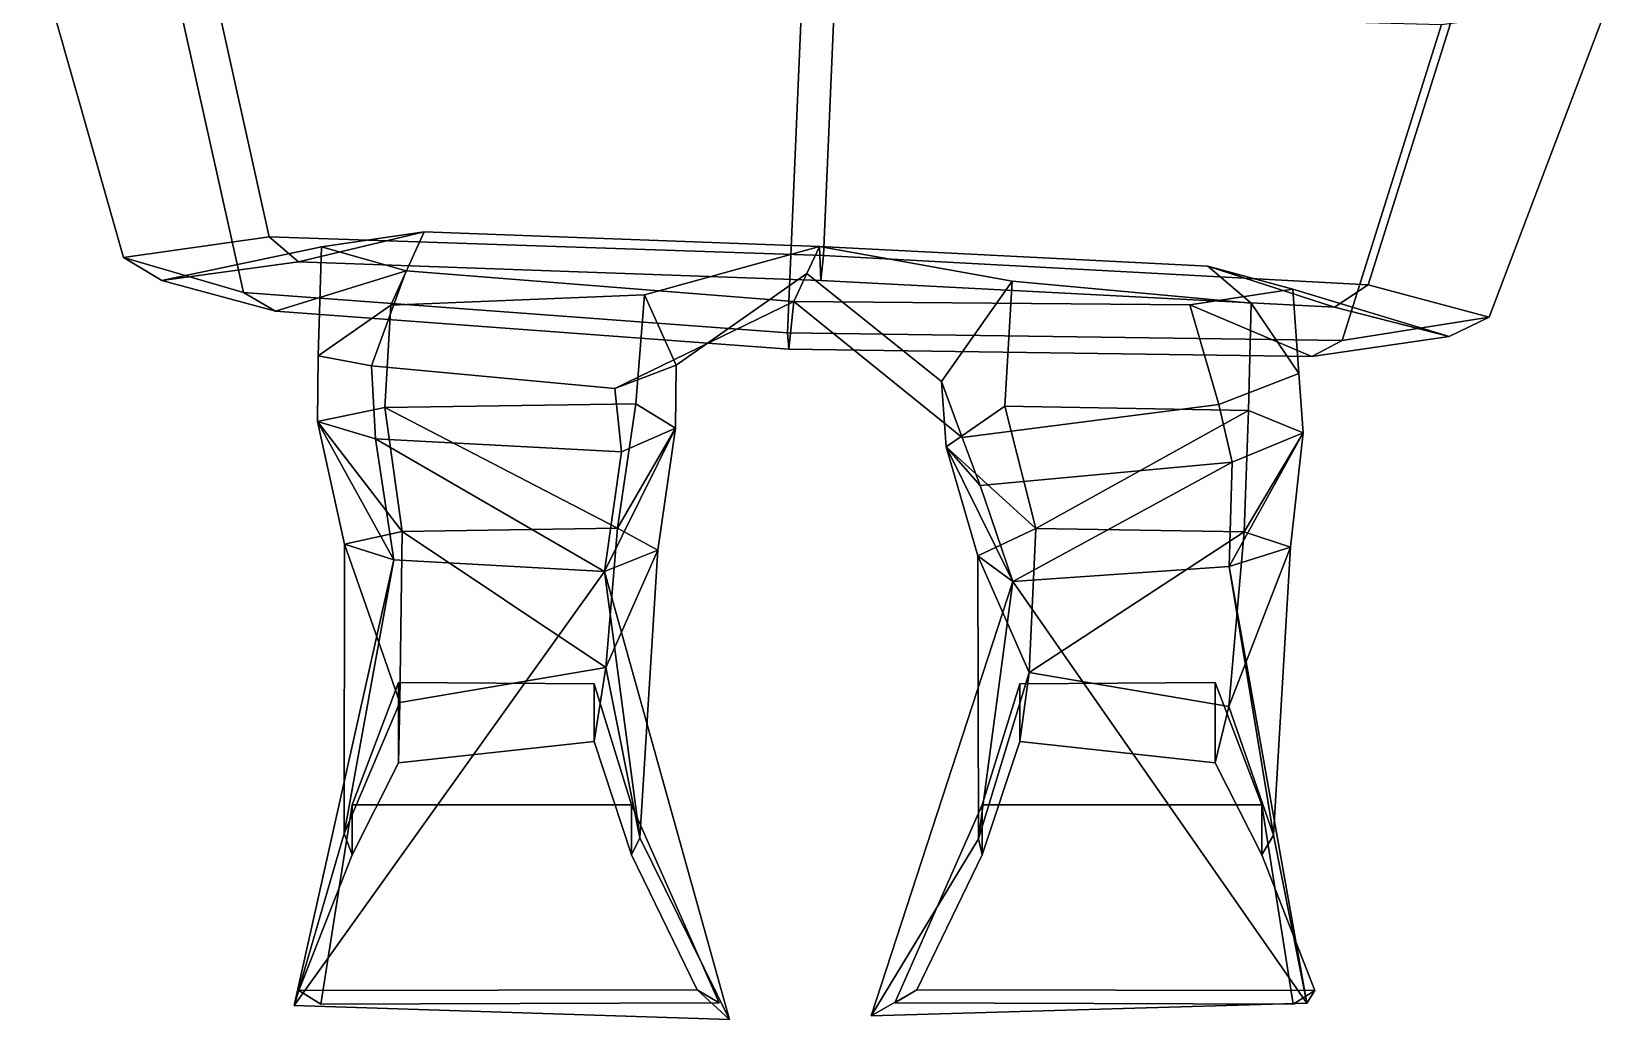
# Model space of a CAD drawing. Extents: x -151 to 163, y -156 to 341.
# Drawn here: x -132.7 to 133.3, y -155.6 to 11 of the extents above; entities that cross this region are included whole.
import ezdxf

# ---------------------------------------------------------------- set-up
doc = ezdxf.new("R2010")
doc.units = 0

msp = doc.modelspace()

# ---------------------------------------------------------------- linework, layer by layer
for points in [[(-104.722633, 30.920319, 86.198746), (-132.69928, 27.559738, 3.22767), (-117.191551, -27.11657, 0.086183), (-92.590973, -23.608429, 83.138245)], [(0.904711, -26.747955, 114.91925), (3.248981, 28.11203, 117.681946), (-104.722633, 30.920319, 86.198746), (-92.590973, -23.608429, 83.138245)], [(-117.191551, -27.11657, 0.086183), (-132.69928, 27.559738, 3.22767), (-109.095612, 21.537186, -88.419296), (-96.963959, -32.991577, -91.479797)], [(0.904711, -26.747955, 114.91925), (92.773438, -31.709976, 78.691734), (109.511391, 21.557007, 81.059715), (3.248981, 28.11203, 117.681946)], [(-96.963959, -32.991577, -91.479797), (-109.095612, 21.537186, -88.419296), (-2.826818, 15.075043, -125.037903), (-5.173736, -39.79052, -127.799828)], [(109.511391, 21.557007, 81.059715), (92.773438, -31.709976, 78.691734), (113.187195, -37.185501, -5.440125), (133.301239, 15.933914, -3.153132)], [(88.400452, -41.093109, -95.9263), (-5.173736, -39.79052, -127.799828), (-2.826818, 15.075043, -125.037903), (105.138412, 12.173859, -93.558327)], [(113.187195, -37.185501, -5.440125), (88.400452, -41.093109, -95.9263), (105.138412, 12.173859, -93.558327), (133.301239, 15.933914, -3.153132)], [(-92.590973, -23.608429, 83.138245), (-117.191551, -27.11657, 0.086183), (-110.720329, -30.962784, -0.251807), (-87.655144, -27.848969, 74.416451)], [(-87.655144, -27.848969, 74.416451), (-110.720329, -30.962784, -0.251807), (-83.809898, -25.286293, -0.545873), (-66.455505, -22.770538, 58.79034)], [(0.904711, -26.747955, 114.91925), (-92.590973, -23.608429, 83.138245), (-87.655144, -27.848969, 74.416451), (0.442534, -30.998672, 102.40567)], [(0.442534, -30.998672, 102.40567), (-87.655144, -27.848969, 74.416451), (-66.455505, -22.770538, 58.79034), (0.207797, -25.234993, 81.606117)], [(-66.455505, -22.770538, 58.79034), (-83.809898, -25.286293, -0.545873), (-84.349564, -43.708351, -0.406967), (-72.102097, -35.123528, 39.0107)], [(0.207797, -25.234993, 81.606117), (-66.455505, -22.770538, 58.79034), (-72.102097, -35.123528, 39.0107), (-29.313578, -33.420868, 59.64547)], [(-110.720329, -30.962784, -0.251807), (-91.52504, -36.152634, -80.112793), (-69.513428, -29.33194, -63.315868), (-83.809898, -25.286293, -0.545873)], [(-83.809898, -25.286293, -0.545873), (-69.513428, -29.33194, -63.315868), (-75.353836, -45.391006, -43.372231), (-84.349564, -43.708351, -0.406967)], [(-1.909296, -29.777649, -2.93176), (0.207797, -25.234993, 81.606117), (-29.313578, -33.420868, 59.64547), (-23.969921, -45.237778, -2.633046)], [(20.815044, -48.009293, -1.081396), (32.695843, -31.117195, 59.60759), (0.207797, -25.234993, 81.606117), (-1.909296, -29.777649, -2.93176)], [(0.207797, -25.234993, 81.606117), (32.695843, -31.117195, 59.60759), (73.041992, -34.794937, 34.658947), (65.722725, -28.547516, 55.619656)], [(0.442534, -30.998672, 102.40567), (0.207797, -25.234993, 81.606117), (65.722725, -28.547516, 55.619656), (87.112114, -35.48735, 70.224144)], [(-117.191551, -27.11657, 0.086183), (-96.963959, -32.991577, -91.479797), (-91.52504, -36.152634, -80.112793), (-110.720329, -30.962784, -0.251807)], [(0.904711, -26.747955, 114.91925), (0.442534, -30.998672, 102.40567), (87.112114, -35.48735, 70.224144), (92.773438, -31.709976, 78.691734)], [(65.722725, -28.547516, 55.619656), (73.041992, -34.794937, 34.658947), (81.053772, -46.668968, -5.311261), (80.086136, -32.449539, -4.4774)], [(87.112114, -35.48735, 70.224144), (65.722725, -28.547516, 55.619656), (80.086136, -32.449539, -4.4774), (106.412003, -40.452774, -5.460362)], [(-91.52504, -36.152634, -80.112793), (-4.936622, -42.540771, -112.389969), (-4.111229, -34.50235, -90.857368), (-69.513428, -29.33194, -63.315868)], [(-69.513428, -29.33194, -63.315868), (-4.111229, -34.50235, -90.857368), (-34.31625, -49.216995, -67.097504), (-75.353836, -45.391006, -43.372231)], [(-4.111229, -34.50235, -90.857368), (-1.909296, -29.777649, -2.93176), (-23.969921, -45.237778, -2.633046), (-34.31625, -49.216995, -67.097504)], [(20.815044, -48.009293, -1.081396), (-1.909296, -29.777649, -2.93176), (-4.111229, -34.50235, -90.857368), (24.301048, -57.449432, -66.177803)], [(31.494741, -52.153839, 25.178579), (32.695843, -31.117195, 59.60759), (20.815044, -48.009293, -1.081396), (21.588934, -59.028099, -0.602604)], [(31.494741, -52.153839, 25.178579), (72.557144, -52.881729, 12.311759), (73.041992, -34.794937, 34.658947), (32.695843, -31.117195, 59.60759)], [(92.773438, -31.709976, 78.691734), (87.112114, -35.48735, 70.224144), (106.412003, -40.452774, -5.460362), (113.187195, -37.185501, -5.440125)], [(-96.963959, -32.991577, -91.479797), (-5.173736, -39.79052, -127.799828), (-4.936622, -42.540771, -112.389969), (-91.52504, -36.152634, -80.112793)], [(-30.775885, -51.803238, 23.272787), (-29.313578, -33.420868, 59.64547), (-72.102097, -35.123528, 39.0107), (-73.11335, -52.412292, 15.459897)], [(-30.775885, -51.803238, 23.272787), (-24.069738, -55.909744, -3.728831), (-23.969921, -45.237778, -2.633046), (-29.313578, -33.420868, 59.64547)], [(83.242218, -43.791008, -84.305099), (62.664806, -35.108925, -66.486549), (-4.111229, -34.50235, -90.857368), (-4.936622, -42.540771, -112.389969)], [(62.664806, -35.108925, -66.486549), (67.585381, -51.910889, -47.101559), (24.301048, -57.449432, -66.177803), (-4.111229, -34.50235, -90.857368)], [(80.086136, -32.449539, -4.4774), (81.053772, -46.668968, -5.311261), (67.585381, -51.910889, -47.101559), (62.664806, -35.108925, -66.486549)], [(106.412003, -40.452774, -5.460362), (80.086136, -32.449539, -4.4774), (62.664806, -35.108925, -66.486549), (83.242218, -43.791008, -84.305099)], [(-73.11335, -52.412292, 15.459897), (-72.102097, -35.123528, 39.0107), (-84.349564, -43.708351, -0.406967), (-84.45237, -54.750031, -1.243448)], [(72.557144, -52.881729, 12.311759), (81.79467, -56.693054, -5.527894), (81.053772, -46.668968, -5.311261), (73.041992, -34.794937, 34.658947)], [(113.187195, -37.185501, -5.440125), (106.412003, -40.452774, -5.460362), (83.242218, -43.791008, -84.305099), (88.400452, -41.093109, -95.9263)], [(88.400452, -41.093109, -95.9263), (83.242218, -43.791008, -84.305099), (-4.936622, -42.540771, -112.389969), (-5.173736, -39.79052, -127.799828)], [(-84.45237, -54.750031, -1.243448), (-84.349564, -43.708351, -0.406967), (-75.353836, -45.391006, -43.372231), (-74.68203, -57.664612, -19.967468)], [(-74.68203, -57.664612, -19.967468), (-75.353836, -45.391006, -43.372231), (-34.31625, -49.216995, -67.097504), (-33.18924, -59.883728, -31.230848)], [(-24.069738, -55.909744, -3.728831), (-33.18924, -59.883728, -31.230848), (-34.31625, -49.216995, -67.097504), (-23.969921, -45.237778, -2.633046)], [(81.79467, -56.693054, -5.527894), (69.845955, -61.605774, -22.780376), (67.585381, -51.910889, -47.101559), (81.053772, -46.668968, -5.311261)], [(21.588934, -59.028099, -0.602604), (20.815044, -48.009293, -1.081396), (24.301048, -57.449432, -66.177803), (27.323671, -65.575447, -28.809319)], [(-70.170265, -73.345276, 29.99823), (-73.11335, -52.412292, 15.459897), (-84.45237, -54.750031, -1.243448)], [(-33.852314, -72.743599, 37.259296), (-30.775885, -51.803238, 23.272787), (-73.11335, -52.412292, 15.459897)], [(-33.852314, -72.743599, 37.259296), (-73.11335, -52.412292, 15.459897), (-70.170265, -73.345276, 29.99823)], [(-33.852314, -72.743599, 37.259296), (-24.069738, -55.909744, -3.728831), (-30.775885, -51.803238, 23.272787)], [(36.722504, -72.813408, 40.638638), (31.494741, -52.153839, 25.178579), (21.588934, -59.028099, -0.602604)], [(69.845955, -61.605774, -22.780376), (27.323671, -65.575447, -28.809319), (24.301048, -57.449432, -66.177803), (67.585381, -51.910889, -47.101559)], [(36.722504, -72.813408, 40.638638), (72.557144, -52.881729, 12.311759), (31.494741, -52.153839, 25.178579)], [(36.722504, -72.813408, 40.638638), (71.874413, -73.395645, 29.040125), (72.557144, -52.881729, 12.311759)], [(71.874413, -73.395645, 29.040125), (81.79467, -56.693054, -5.527894), (72.557144, -52.881729, 12.311759)], [(-70.170265, -73.345276, 29.99823), (-84.45237, -54.750031, -1.243448), (-79.934891, -75.478363, 14.666419)], [(-79.934891, -75.478363, 14.666419), (-84.45237, -54.750031, -1.243448), (-71.606796, -78.109932, -2.465706)], [(-71.606796, -78.109932, -2.465706), (-84.45237, -54.750031, -1.243448), (-74.68203, -57.664612, -19.967468)], [(-71.606796, -78.109932, -2.465706), (-74.68203, -57.664612, -19.967468), (-36.062359, -80.073837, -12.685218)], [(-36.062359, -80.073837, -12.685218), (-74.68203, -57.664612, -19.967468), (-33.18924, -59.883728, -31.230848)], [(-36.062359, -80.073837, -12.685218), (-33.18924, -59.883728, -31.230848), (-24.069738, -55.909744, -3.728831)], [(-27.032152, -76.481194, 12.488503), (-36.062359, -80.073837, -12.685218), (-24.069738, -55.909744, -3.728831)], [(-33.852314, -72.743599, 37.259296), (-27.032152, -76.481194, 12.488503), (-24.069738, -55.909744, -3.728831)], [(69.329346, -79.202507, -3.242442), (69.845955, -61.605774, -22.780376), (81.79467, -56.693054, -5.527894)], [(79.689102, -75.957191, 12.688883), (69.329346, -79.202507, -3.242442), (81.79467, -56.693054, -5.527894)], [(71.874413, -73.395645, 29.040125), (79.689102, -75.957191, 12.688883), (81.79467, -56.693054, -5.527894)], [(36.722504, -72.813408, 40.638638), (21.588934, -59.028099, -0.602604), (26.92487, -77.401772, 16.96903)], [(32.807018, -81.74704, -9.026849), (21.588934, -59.028099, -0.602604), (27.323671, -65.575447, -28.809319)], [(26.92487, -77.401772, 16.96903), (21.588934, -59.028099, -0.602604), (32.807018, -81.74704, -9.026849)], [(32.807018, -81.74704, -9.026849), (27.323671, -65.575447, -28.809319), (69.845955, -61.605774, -22.780376)], [(69.329346, -79.202507, -3.242442), (32.807018, -81.74704, -9.026849), (69.845955, -61.605774, -22.780376)], [(-70.567284, -102.15667, 12.307683), (-70.170265, -73.345276, 29.99823), (-79.934891, -75.478363, 14.666419)], [(-70.567284, -102.15667, 12.307683), (-35.798775, -96.255836, 20.948967), (-70.170265, -73.345276, 29.99823)], [(-35.798775, -96.255836, 20.948967), (-33.852314, -72.743599, 37.259296), (-70.170265, -73.345276, 29.99823)], [(-35.798775, -96.255836, 20.948967), (-27.032152, -76.481194, 12.488503), (-33.852314, -72.743599, 37.259296)], [(35.568954, -97.088394, 23.165165), (36.722504, -72.813408, 40.638638), (26.92487, -77.401772, 16.96903)], [(35.568954, -97.088394, 23.165165), (71.874413, -73.395645, 29.040125), (36.722504, -72.813408, 40.638638)], [(69.271873, -102.814331, 11.093904), (71.874413, -73.395645, 29.040125), (35.568954, -97.088394, 23.165165)], [(69.271873, -102.814331, 11.093904), (79.689102, -75.957191, 12.688883), (71.874413, -73.395645, 29.040125)], [(-79.962296, -124.252495, -4.647701), (-70.567284, -102.15667, 12.307683), (-79.934891, -75.478363, 14.666419)], [(-79.962296, -124.252495, -4.647701), (-79.934891, -75.478363, 14.666419), (-71.606796, -78.109932, -2.465706)], [(-30.112822, -124.992096, -6.275726), (-36.062359, -80.073837, -12.685218), (-27.032152, -76.481194, 12.488503)], [(-30.112822, -124.992096, -6.275726), (-27.032152, -76.481194, 12.488503), (-35.798775, -96.255836, 20.948967)], [(76.81424, -124.514214, -7.175137), (79.689102, -75.957191, 12.688883), (69.271873, -102.814331, 11.093904)], [(76.81424, -124.514214, -7.175137), (69.329346, -79.202507, -3.242442), (79.689102, -75.957191, 12.688883)], [(-88.388458, -153.267578, -31.256025), (-79.962296, -124.252495, -4.647701), (-71.606796, -78.109932, -2.465706)], [(-88.388458, -153.267578, -31.256025), (-71.606796, -78.109932, -2.465706), (-36.062359, -80.073837, -12.685218)], [(27.055981, -125.144531, -4.002439), (35.568954, -97.088394, 23.165165), (26.92487, -77.401772, 16.96903)], [(27.055981, -125.144531, -4.002439), (26.92487, -77.401772, 16.96903), (32.807018, -81.74704, -9.026849)], [(82.399902, -152.885544, -35.098465), (32.807018, -81.74704, -9.026849), (69.329346, -79.202507, -3.242442)], [(82.399902, -152.885544, -35.098465), (69.329346, -79.202507, -3.242442), (76.81424, -124.514214, -7.175137)], [(-14.961766, -155.623093, -35.521107), (-88.388458, -153.267578, -31.256025), (-36.062359, -80.073837, -12.685218)], [(-14.961766, -155.623093, -35.521107), (-36.062359, -80.073837, -12.685218), (-30.112822, -124.992096, -6.275726)], [(8.915977, -155.032227, -32.308807), (27.055981, -125.144531, -4.002439), (32.807018, -81.74704, -9.026849)], [(8.915977, -155.032227, -32.308807), (32.807018, -81.74704, -9.026849), (82.399902, -152.885544, -35.098465)], [(-35.798775, -96.255836, 20.948967), (-70.567284, -102.15667, 12.307683), (-70.777412, -112.334427, 35.947453), (-37.787899, -108.736435, 35.947453)], [(-30.112822, -124.992096, -6.275726), (-35.798775, -96.255836, 20.948967), (-37.787899, -108.736435, 35.947453), (-31.473774, -127.827744, 43.725594)], [(27.055981, -125.144531, -4.002439), (27.673773, -127.827744, 43.725594), (33.987896, -108.736435, 35.947453), (35.568954, -97.088394, 23.165165)], [(35.568954, -97.088394, 23.165165), (33.987896, -108.736435, 35.947453), (66.977409, -112.334427, 35.947453), (69.271873, -102.814331, 11.093904)], [(-31.473774, -119.444244, 102.617195), (-37.787899, -98.998032, 87.801697), (-70.777412, -98.812729, 87.801697), (-78.613716, -119.444244, 102.617195)], [(-78.613716, -119.444244, 102.617195), (-70.777412, -98.812729, 87.801697), (-70.777412, -112.334427, 35.947453), (-78.613716, -127.827744, 43.725594)], [(-37.787899, -98.998032, 87.801697), (-37.787899, -108.736435, 35.947453), (-70.777412, -112.334427, 35.947453), (-70.777412, -98.812729, 87.801697)], [(-31.473774, -119.444244, 102.617195), (-31.473774, -127.827744, 43.725594), (-37.787899, -108.736435, 35.947453), (-37.787899, -98.998032, 87.801697)], [(27.673773, -119.444244, 102.617195), (74.813721, -119.444244, 102.617195), (66.977409, -98.812729, 87.801697), (33.987896, -98.998032, 87.801697)], [(27.673773, -119.444244, 102.617195), (33.987896, -98.998032, 87.801697), (33.987896, -108.736435, 35.947453), (27.673773, -127.827744, 43.725594)], [(33.987896, -98.998032, 87.801697), (66.977409, -98.812729, 87.801697), (66.977409, -112.334427, 35.947453), (33.987896, -108.736435, 35.947453)], [(74.813721, -119.444244, 102.617195), (74.813721, -127.827744, 43.725594), (66.977409, -112.334427, 35.947453), (66.977409, -98.812729, 87.801697)], [(-79.962296, -124.252495, -4.647701), (-78.613716, -127.827744, 43.725594), (-70.777412, -112.334427, 35.947453), (-70.567284, -102.15667, 12.307683)], [(76.81424, -124.514214, -7.175137), (69.271873, -102.814331, 11.093904), (66.977409, -112.334427, 35.947453), (74.813721, -127.827744, 43.725594)], [(-83.890282, -153.02951, 102.617195), (-78.613716, -119.444244, 102.617195), (-78.613716, -127.827744, 43.725594), (-87.594154, -150.723206, 36.317848)], [(-16.70689, -152.844193, 102.617195), (-31.473774, -119.444244, 102.617195), (-78.613716, -119.444244, 102.617195), (-83.890282, -153.02951, 102.617195)], [(-16.70689, -152.844193, 102.617195), (-20.410763, -150.61731, 32.613968), (-31.473774, -127.827744, 43.725594), (-31.473774, -119.444244, 102.617195)], [(12.906889, -152.844193, 102.617195), (80.090286, -153.02951, 102.617195), (74.813721, -119.444244, 102.617195), (27.673773, -119.444244, 102.617195)], [(12.906889, -152.844193, 102.617195), (27.673773, -119.444244, 102.617195), (27.673773, -127.827744, 43.725594), (16.610764, -150.61731, 32.613968)], [(80.090286, -153.02951, 102.617195), (83.794151, -150.723206, 36.317848), (74.813721, -127.827744, 43.725594), (74.813721, -119.444244, 102.617195)], [(-88.388458, -153.267578, -31.256025), (-87.594154, -150.723206, 36.317848), (-78.613716, -127.827744, 43.725594), (-79.962296, -124.252495, -4.647701)], [(-14.961766, -155.623093, -35.521107), (-30.112822, -124.992096, -6.275726), (-31.473774, -127.827744, 43.725594), (-20.410763, -150.61731, 32.613968)], [(82.399902, -152.885544, -35.098465), (76.81424, -124.514214, -7.175137), (74.813721, -127.827744, 43.725594), (83.794151, -150.723206, 36.317848)], [(8.915977, -155.032227, -32.308807), (16.610764, -150.61731, 32.613968), (27.673773, -127.827744, 43.725594), (27.055981, -125.144531, -4.002439)], [(-88.388458, -153.267578, -31.256025), (-14.961766, -155.623093, -35.521107), (-20.410763, -150.61731, 32.613968), (-87.594154, -150.723206, 36.317848)], [(-83.890282, -153.02951, 102.617195), (-87.594154, -150.723206, 36.317848), (-20.410763, -150.61731, 32.613968), (-16.70689, -152.844193, 102.617195)], [(82.399902, -152.885544, -35.098465), (83.794151, -150.723206, 36.317848), (16.610764, -150.61731, 32.613968), (8.915977, -155.032227, -32.308807)], [(80.090286, -153.02951, 102.617195), (12.906889, -152.844193, 102.617195), (16.610764, -150.61731, 32.613968), (83.794151, -150.723206, 36.317848)]]:
    msp.add_3dface(points)

doc.saveas('drawing.dxf')
